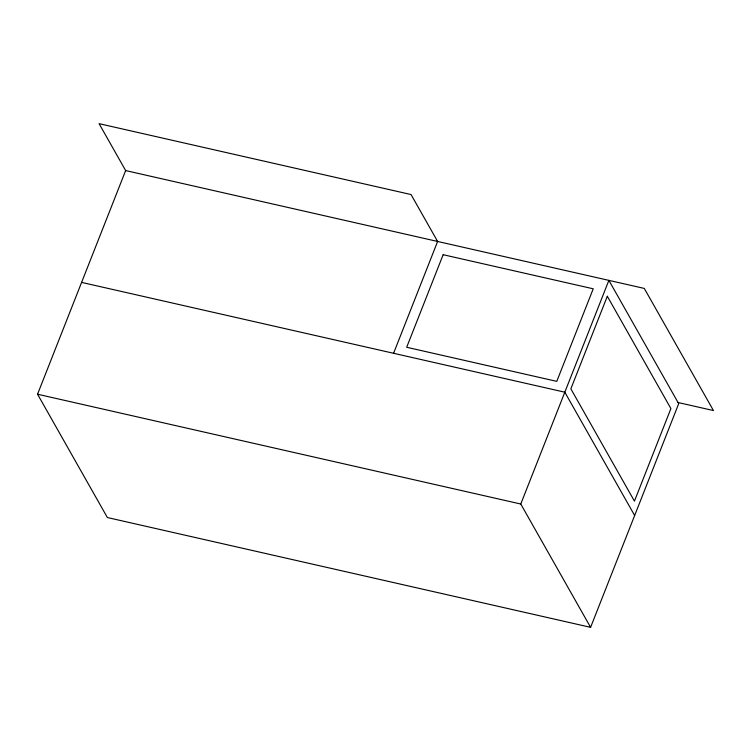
<?xml version="1.0" encoding="UTF-8"?>
<svg xmlns="http://www.w3.org/2000/svg" width="751" height="751" viewBox="0 0 751 751"><rect width="100%" height="100%" fill="white"/><g stroke="black" fill="none" stroke-linecap="round" stroke-linejoin="round"><path stroke-width="1.13" d="M590.596 627.338L520.772 504.024L608.873 280.367L678.697 403.681L590.596 627.338L107.374 517.533L37.55 394.228L125.652 170.571L99.085 123.662L411.05 194.547L437.617 241.456L393.571 353.289M125.652 170.571L644.292 288.422L713.45 410.553L678.031 402.508M81.596 282.395L564.818 392.2L634.651 515.515M37.55 394.228L520.772 504.024M443.146 254.702L406.685 347.262L556.773 381.367L593.234 288.797L443.146 254.702M607.315 296.269L570.854 388.83L634.445 501.142L670.906 408.582L607.315 296.269"/></g></svg>
